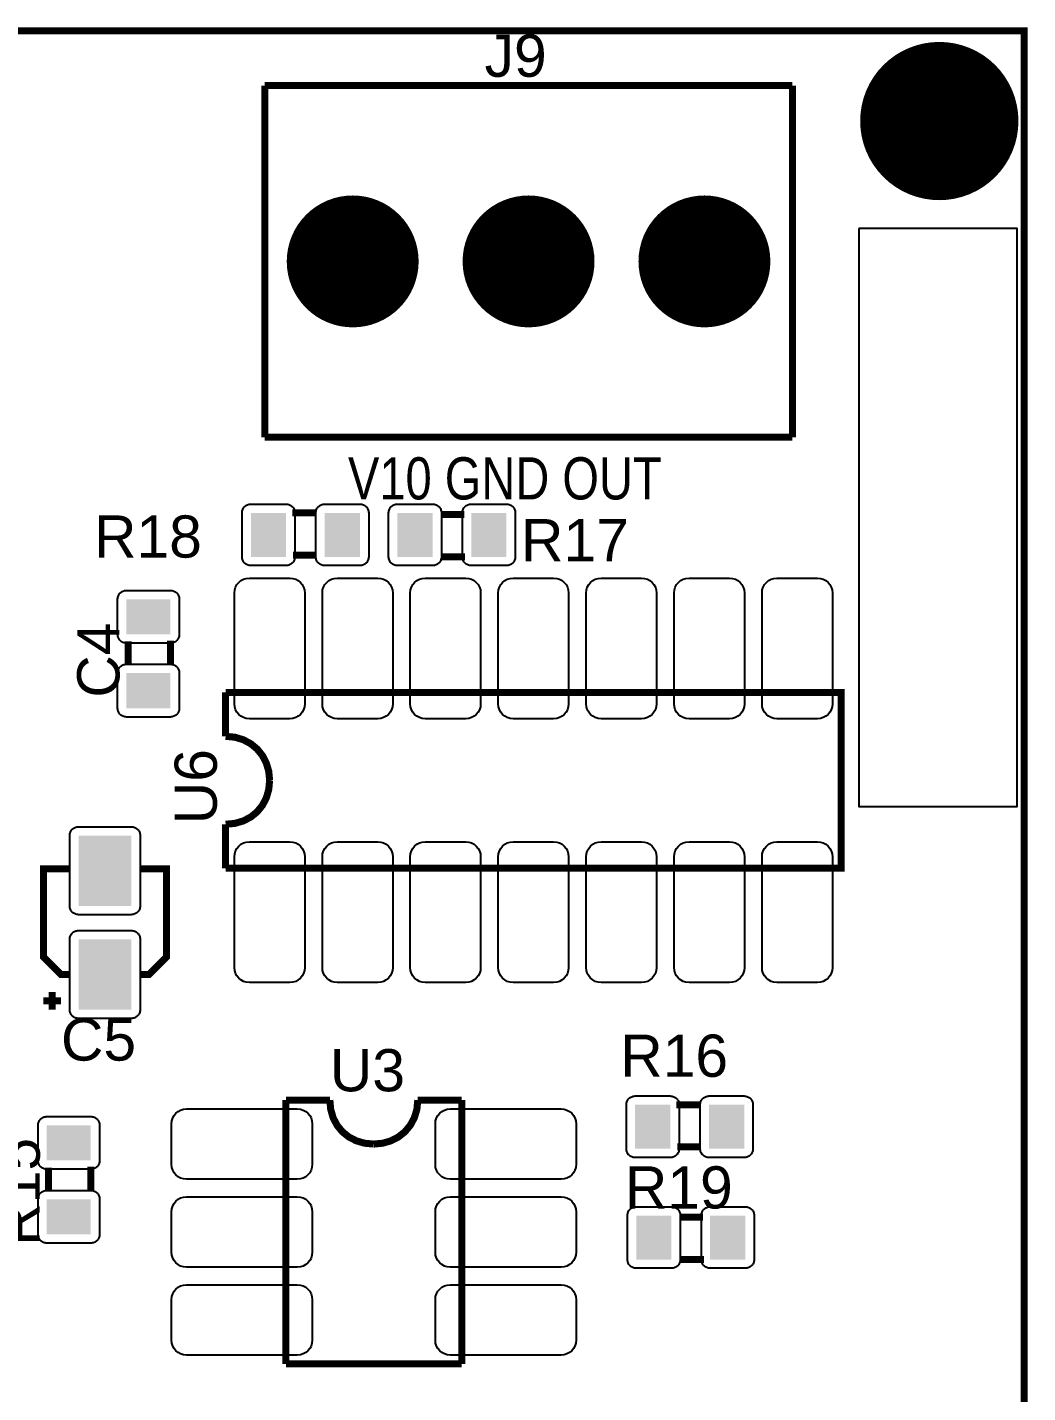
# Model space of a CAD drawing. Header units: inches. Extents: x -1.03 to 1.03, y -1.94 to 1.94.
# Drawn here: x -0.104 to 1.034, y 0.385 to 1.938 of the extents above; entities that cross this region are included whole.
import ezdxf

# ---------------------------------------------------------------- set-up
doc = ezdxf.new("R2010")
doc.units = ezdxf.units.IN
doc.layers.get('0').update_dxf_attribs({"linetype": 'CONTINUOUS'})

# ---------------------------------------------------------------- blocks, each defined once
blk = doc.blocks.new('RPAD')
blk.add_trace([(-0.5, -0.5), (-0.5, 0.5), (0.5, -0.5), (0.5, 0.5)])
blk = doc.blocks.new('EPAD')
at = {"const_width": 0.5}
blk.add_lwpolyline([(-0.25, 0, 1), (0.25, 0, 1)], format="xyb", close=True, dxfattribs=at)

msp = doc.modelspace()

# ---------------------------------------------------------------- linework, layer by layer
at = {"const_width": 0.008}
for points in [[(-1.02989, -1.934256), (1.02989, -1.934256), (1.02989, 1.934256), (-1.02989, 1.934256), (-1.02989, -1.934256)], [(-1.02989, -1.934256), (1.02989, -1.934256), (1.02989, 1.934256), (-1.02989, 1.934256), (-1.02989, -1.934256)], [(-1.02989, -1.934256), (1.02989, -1.934256), (1.02989, 1.934256), (-1.02989, 1.934256), (-1.02989, -1.934256)], [(0.166268, 1.87198), (0.166268, 1.47198)], [(0.766268, 1.87198), (0.166268, 1.87198)], [(0.166268, 1.87198), (0.166268, 1.47198)], [(0.766268, 1.87198), (0.166268, 1.87198)], [(0.166268, 1.87198), (0.166268, 1.47198)], [(0.766268, 1.87198), (0.166268, 1.87198)], [(0.766268, 1.87198), (0.766268, 1.47198)], [(0.766268, 1.87198), (0.766268, 1.47198)], [(0.766268, 1.87198), (0.766268, 1.47198)], [(0.166268, 1.47198), (0.766268, 1.47198)], [(0.166268, 1.47198), (0.766268, 1.47198)], [(0.166268, 1.47198), (0.766268, 1.47198)], [(0.225457, 1.385957), (0.197457, 1.385957)], [(0.225457, 1.385957), (0.197457, 1.385957)], [(0.225457, 1.385957), (0.197457, 1.385957)], [(0.366134, 1.383957), (0.393134, 1.383957)], [(0.366134, 1.383957), (0.393134, 1.383957)], [(0.366134, 1.383957), (0.393134, 1.383957)], [(0.225457, 1.337957), (0.198457, 1.337957)], [(0.225457, 1.337957), (0.198457, 1.337957)], [(0.225457, 1.337957), (0.198457, 1.337957)], [(0.366134, 1.335957), (0.394134, 1.335957)], [(0.366134, 1.335957), (0.394134, 1.335957)], [(0.366134, 1.335957), (0.394134, 1.335957)], [(0.010984, 1.212791), (0.010984, 1.239791)], [(0.010984, 1.212791), (0.010984, 1.239791)], [(0.010984, 1.212791), (0.010984, 1.239791)], [(0.058984, 1.212791), (0.058984, 1.240791)], [(0.058984, 1.212791), (0.058984, 1.240791)], [(0.058984, 1.212791), (0.058984, 1.240791)], [(0.12178, 1.131823), (0.12178, 1.181823)], [(0.12178, 0.981823), (0.82178, 0.981823), (0.82178, 1.181823), (0.12178, 1.181823)], [(0.12178, 1.131823), (0.12178, 1.181823)], [(0.12178, 0.981823), (0.82178, 0.981823), (0.82178, 1.181823), (0.12178, 1.181823)], [(0.12178, 1.131823), (0.12178, 1.181823)], [(0.12178, 0.981823), (0.82178, 0.981823), (0.82178, 1.181823), (0.12178, 1.181823)], [(0.17178, 1.081823), (0.17082, 1.09201), (0.168045, 1.101448), (0.163606, 1.109948), (0.157654, 1.117323), (0.150344, 1.123385), (0.141826, 1.127948), (0.132254, 1.130823), (0.12178, 1.131823)], [(0.17178, 1.081823), (0.17082, 1.09201), (0.168045, 1.101448), (0.163606, 1.109948), (0.157654, 1.117323), (0.150344, 1.123385), (0.141826, 1.127948), (0.132254, 1.130823), (0.12178, 1.131823)], [(0.17178, 1.081823), (0.17082, 1.09201), (0.168045, 1.101448), (0.163606, 1.109948), (0.157654, 1.117323), (0.150344, 1.123385), (0.141826, 1.127948), (0.132254, 1.130823), (0.12178, 1.131823)], [(0.17178, 1.081823), (0.17082, 1.071348), (0.168045, 1.061776), (0.163606, 1.053258), (0.157654, 1.045948), (0.150344, 1.039997), (0.141826, 1.035557), (0.132254, 1.032782), (0.12178, 1.031823)], [(0.17178, 1.081823), (0.17082, 1.071348), (0.168045, 1.061776), (0.163606, 1.053258), (0.157654, 1.045948), (0.150344, 1.039997), (0.141826, 1.035557), (0.132254, 1.032782), (0.12178, 1.031823)], [(0.17178, 1.081823), (0.17082, 1.071348), (0.168045, 1.061776), (0.163606, 1.053258), (0.157654, 1.045948), (0.150344, 1.039997), (0.141826, 1.035557), (0.132254, 1.032782), (0.12178, 1.031823)], [(0.12178, 0.981823), (0.12178, 1.031823)], [(0.12178, 0.981823), (0.12178, 1.031823)], [(0.12178, 0.981823), (0.12178, 1.031823)], [(-0.055469, 0.860957), (-0.065469, 0.860957), (-0.085469, 0.880957), (-0.085469, 0.980957), (-0.055469, 0.980957)], [(-0.055469, 0.860957), (-0.065469, 0.860957), (-0.085469, 0.880957), (-0.085469, 0.980957), (-0.055469, 0.980957)], [(-0.055469, 0.860957), (-0.065469, 0.860957), (-0.085469, 0.880957), (-0.085469, 0.980957), (-0.055469, 0.980957)], [(0.024531, 0.980957), (0.054531, 0.980957), (0.054531, 0.880957), (0.034531, 0.860957), (0.024531, 0.860957)], [(0.024531, 0.980957), (0.054531, 0.980957), (0.054531, 0.880957), (0.034531, 0.860957), (0.024531, 0.860957)], [(0.024531, 0.980957), (0.054531, 0.980957), (0.054531, 0.880957), (0.034531, 0.860957), (0.024531, 0.860957)], [(-0.075469, 0.840957), (-0.075469, 0.820957)], [(-0.075469, 0.840957), (-0.075469, 0.820957)], [(-0.075469, 0.840957), (-0.075469, 0.820957)], [(-0.065469, 0.830957), (-0.085469, 0.830957)], [(-0.065469, 0.830957), (-0.085469, 0.830957)], [(-0.065469, 0.830957), (-0.085469, 0.830957)], [(0.190283, 0.718043), (0.240283, 0.718043)], [(0.190283, 0.718043), (0.190283, 0.418043)], [(0.190283, 0.718043), (0.240283, 0.718043)], [(0.190283, 0.718043), (0.190283, 0.418043)], [(0.190283, 0.718043), (0.240283, 0.718043)], [(0.190283, 0.718043), (0.190283, 0.418043)], [(0.290283, 0.668043), (0.279809, 0.669002), (0.270237, 0.671778), (0.261719, 0.676217), (0.254409, 0.682169), (0.248457, 0.689479), (0.244018, 0.697996), (0.241243, 0.707569), (0.240283, 0.718043)], [(0.290283, 0.668043), (0.279809, 0.669002), (0.270237, 0.671778), (0.261719, 0.676217), (0.254409, 0.682169), (0.248457, 0.689479), (0.244018, 0.697996), (0.241243, 0.707569), (0.240283, 0.718043)], [(0.290283, 0.668043), (0.279809, 0.669002), (0.270237, 0.671778), (0.261719, 0.676217), (0.254409, 0.682169), (0.248457, 0.689479), (0.244018, 0.697996), (0.241243, 0.707569), (0.240283, 0.718043)], [(0.290283, 0.668043), (0.300471, 0.669002), (0.309909, 0.671778), (0.318409, 0.676217), (0.325783, 0.682169), (0.331846, 0.689479), (0.336409, 0.697996), (0.339283, 0.707569), (0.340283, 0.718043)], [(0.290283, 0.668043), (0.300471, 0.669002), (0.309909, 0.671778), (0.318409, 0.676217), (0.325783, 0.682169), (0.331846, 0.689479), (0.336409, 0.697996), (0.339283, 0.707569), (0.340283, 0.718043)], [(0.290283, 0.668043), (0.300471, 0.669002), (0.309909, 0.671778), (0.318409, 0.676217), (0.325783, 0.682169), (0.331846, 0.689479), (0.336409, 0.697996), (0.339283, 0.707569), (0.340283, 0.718043)], [(0.340283, 0.718043), (0.390283, 0.718043)], [(0.340283, 0.718043), (0.390283, 0.718043)], [(0.340283, 0.718043), (0.390283, 0.718043)], [(0.390283, 0.718043), (0.390283, 0.418043)], [(0.390283, 0.718043), (0.390283, 0.418043)], [(0.390283, 0.718043), (0.390283, 0.418043)], [(0.662465, 0.712728), (0.634465, 0.712728)], [(0.662465, 0.712728), (0.634465, 0.712728)], [(0.662465, 0.712728), (0.634465, 0.712728)], [(0.662465, 0.664728), (0.635465, 0.664728)], [(0.662465, 0.664728), (0.635465, 0.664728)], [(0.662465, 0.664728), (0.635465, 0.664728)], [(-0.079567, 0.614366), (-0.079567, 0.641366)], [(-0.079567, 0.614366), (-0.079567, 0.641366)], [(-0.079567, 0.614366), (-0.079567, 0.641366)], [(-0.031567, 0.614366), (-0.031567, 0.642366)], [(-0.031567, 0.614366), (-0.031567, 0.642366)], [(-0.031567, 0.614366), (-0.031567, 0.642366)], [(0.637787, 0.584744), (0.664787, 0.584744)], [(0.637787, 0.584744), (0.664787, 0.584744)], [(0.637787, 0.584744), (0.664787, 0.584744)], [(0.637787, 0.536744), (0.665787, 0.536744)], [(0.637787, 0.536744), (0.665787, 0.536744)], [(0.637787, 0.536744), (0.665787, 0.536744)], [(0.190283, 0.418043), (0.390283, 0.418043)], [(0.190283, 0.418043), (0.390283, 0.418043)], [(0.190283, 0.418043), (0.390283, 0.418043)]]:
    msp.add_lwpolyline(points, dxfattribs=at)
msp.add_lwpolyline([(0.842012, 1.709589), (0.842012, 1.052109), (1.021965, 1.052109), (1.021965, 1.709589), (0.842012, 1.709589)])
for points in [[(0.190457, 1.325957), (0.150457, 1.325957), (0.149417, 1.326007), (0.148412, 1.326156), (0.147445, 1.326398), (0.146521, 1.326728), (0.145645, 1.327143), (0.144821, 1.327638), (0.144053, 1.328207), (0.143347, 1.328847), (0.142707, 1.329554), (0.142138, 1.330321), (0.141643, 1.331145), (0.141228, 1.332021), (0.140898, 1.332945), (0.140656, 1.333912), (0.140507, 1.334917), (0.140457, 1.335957), (0.140457, 1.385957), (0.140507, 1.386996), (0.140656, 1.388001), (0.140898, 1.388968), (0.141228, 1.389892), (0.141643, 1.390769), (0.142138, 1.391593), (0.142707, 1.39236), (0.143347, 1.393066), (0.144053, 1.393706), (0.144821, 1.394276), (0.145645, 1.39477), (0.146521, 1.395185), (0.147445, 1.395516), (0.148412, 1.395758), (0.149417, 1.395906), (0.150457, 1.395957), (0.190457, 1.395957), (0.191496, 1.395906), (0.192501, 1.395758), (0.193468, 1.395516), (0.194392, 1.395185), (0.195269, 1.39477), (0.196093, 1.394276), (0.19686, 1.393706), (0.197566, 1.393066), (0.198206, 1.39236), (0.198776, 1.391593), (0.19927, 1.390769), (0.199685, 1.389892), (0.200016, 1.388968), (0.200258, 1.388001), (0.200406, 1.386996), (0.200457, 1.385957), (0.200457, 1.335957), (0.200406, 1.334917), (0.200258, 1.333912), (0.200016, 1.332945), (0.199685, 1.332021), (0.19927, 1.331145), (0.198776, 1.330321), (0.198206, 1.329554), (0.197566, 1.328847), (0.19686, 1.328207), (0.196093, 1.327638), (0.195269, 1.327143), (0.194392, 1.326728), (0.193468, 1.326398), (0.192501, 1.326156), (0.191496, 1.326007), (0.190457, 1.325957)], [(0.274457, 1.325957), (0.234457, 1.325957), (0.233417, 1.326007), (0.232412, 1.326156), (0.231445, 1.326398), (0.230521, 1.326728), (0.229645, 1.327143), (0.228821, 1.327638), (0.228053, 1.328207), (0.227347, 1.328847), (0.226707, 1.329554), (0.226138, 1.330321), (0.225643, 1.331145), (0.225228, 1.332021), (0.224898, 1.332945), (0.224656, 1.333912), (0.224507, 1.334917), (0.224457, 1.335957), (0.224457, 1.385957), (0.224507, 1.386996), (0.224656, 1.388001), (0.224898, 1.388968), (0.225228, 1.389892), (0.225643, 1.390769), (0.226138, 1.391593), (0.226707, 1.39236), (0.227347, 1.393066), (0.228053, 1.393706), (0.228821, 1.394276), (0.229645, 1.39477), (0.230521, 1.395185), (0.231445, 1.395516), (0.232412, 1.395758), (0.233417, 1.395906), (0.234457, 1.395957), (0.274457, 1.395957), (0.275496, 1.395906), (0.276501, 1.395758), (0.277468, 1.395516), (0.278392, 1.395185), (0.279269, 1.39477), (0.280093, 1.394276), (0.28086, 1.393706), (0.281566, 1.393066), (0.282206, 1.39236), (0.282776, 1.391593), (0.28327, 1.390769), (0.283685, 1.389892), (0.284016, 1.388968), (0.284258, 1.388001), (0.284406, 1.386996), (0.284457, 1.385957), (0.284457, 1.335957), (0.284406, 1.334917), (0.284258, 1.333912), (0.284016, 1.332945), (0.283685, 1.332021), (0.28327, 1.331145), (0.282776, 1.330321), (0.282206, 1.329554), (0.281566, 1.328847), (0.28086, 1.328207), (0.280093, 1.327638), (0.279269, 1.327143), (0.278392, 1.326728), (0.277468, 1.326398), (0.276501, 1.326156), (0.275496, 1.326007), (0.274457, 1.325957)], [(0.317134, 1.395957), (0.357134, 1.395957), (0.358173, 1.395906), (0.359178, 1.395758), (0.360145, 1.395516), (0.361069, 1.395185), (0.361946, 1.39477), (0.36277, 1.394276), (0.363537, 1.393706), (0.364243, 1.393066), (0.364883, 1.39236), (0.365453, 1.391593), (0.365947, 1.390769), (0.366362, 1.389892), (0.366693, 1.388968), (0.366935, 1.388001), (0.367083, 1.386996), (0.367134, 1.385957), (0.367134, 1.335957), (0.367083, 1.334917), (0.366935, 1.333912), (0.366693, 1.332945), (0.366362, 1.332021), (0.365947, 1.331145), (0.365453, 1.330321), (0.364883, 1.329554), (0.364243, 1.328847), (0.363537, 1.328207), (0.36277, 1.327638), (0.361946, 1.327143), (0.361069, 1.326728), (0.360145, 1.326398), (0.359178, 1.326156), (0.358173, 1.326007), (0.357134, 1.325957), (0.317134, 1.325957), (0.316094, 1.326007), (0.315089, 1.326156), (0.314122, 1.326398), (0.313198, 1.326728), (0.312322, 1.327143), (0.311498, 1.327638), (0.31073, 1.328207), (0.310024, 1.328847), (0.309384, 1.329554), (0.308815, 1.330321), (0.30832, 1.331145), (0.307906, 1.332021), (0.307575, 1.332945), (0.307333, 1.333912), (0.307184, 1.334917), (0.307134, 1.335957), (0.307134, 1.385957), (0.307184, 1.386996), (0.307333, 1.388001), (0.307575, 1.388968), (0.307906, 1.389892), (0.30832, 1.390769), (0.308815, 1.391593), (0.309384, 1.39236), (0.310024, 1.393066), (0.31073, 1.393706), (0.311498, 1.394276), (0.312322, 1.39477), (0.313198, 1.395185), (0.314122, 1.395516), (0.315089, 1.395758), (0.316094, 1.395906), (0.317134, 1.395957)], [(0.401134, 1.395957), (0.441134, 1.395957), (0.442173, 1.395906), (0.443178, 1.395758), (0.444145, 1.395516), (0.445069, 1.395185), (0.445946, 1.39477), (0.44677, 1.394276), (0.447537, 1.393706), (0.448243, 1.393066), (0.448883, 1.39236), (0.449453, 1.391593), (0.449947, 1.390769), (0.450362, 1.389892), (0.450693, 1.388968), (0.450935, 1.388001), (0.451083, 1.386996), (0.451134, 1.385957), (0.451134, 1.335957), (0.451083, 1.334917), (0.450935, 1.333912), (0.450693, 1.332945), (0.450362, 1.332021), (0.449947, 1.331145), (0.449453, 1.330321), (0.448883, 1.329554), (0.448243, 1.328847), (0.447537, 1.328207), (0.44677, 1.327638), (0.445946, 1.327143), (0.445069, 1.326728), (0.444145, 1.326398), (0.443178, 1.326156), (0.442173, 1.326007), (0.441134, 1.325957), (0.401134, 1.325957), (0.400094, 1.326007), (0.399089, 1.326156), (0.398122, 1.326398), (0.397198, 1.326728), (0.396322, 1.327143), (0.395498, 1.327638), (0.39473, 1.328207), (0.394024, 1.328847), (0.393384, 1.329554), (0.392815, 1.330321), (0.39232, 1.331145), (0.391906, 1.332021), (0.391575, 1.332945), (0.391333, 1.333912), (0.391184, 1.334917), (0.391134, 1.335957), (0.391134, 1.385957), (0.391184, 1.386996), (0.391333, 1.388001), (0.391575, 1.388968), (0.391906, 1.389892), (0.39232, 1.390769), (0.392815, 1.391593), (0.393384, 1.39236), (0.394024, 1.393066), (0.39473, 1.393706), (0.395498, 1.394276), (0.396322, 1.39477), (0.397198, 1.395185), (0.398122, 1.395516), (0.399089, 1.395758), (0.400094, 1.395906), (0.401134, 1.395957)], [(0.14878, 1.311823), (0.19478, 1.311823), (0.198256, 1.311485), (0.20147, 1.310511), (0.204361, 1.308965), (0.206865, 1.306909), (0.208922, 1.304404), (0.210468, 1.301513), (0.211441, 1.298299), (0.21178, 1.294823), (0.21178, 1.168823), (0.211441, 1.165347), (0.210468, 1.162133), (0.208922, 1.159242), (0.206865, 1.156737), (0.204361, 1.15468), (0.20147, 1.153134), (0.198256, 1.152161), (0.19478, 1.151823), (0.14878, 1.151823), (0.145304, 1.152161), (0.142089, 1.153134), (0.139198, 1.15468), (0.136694, 1.156737), (0.134637, 1.159242), (0.133091, 1.162133), (0.132118, 1.165347), (0.13178, 1.168823), (0.13178, 1.294823), (0.132118, 1.298299), (0.133091, 1.301513), (0.134637, 1.304404), (0.136694, 1.306909), (0.139198, 1.308965), (0.142089, 1.310511), (0.145304, 1.311485), (0.14878, 1.311823)], [(0.24878, 1.311823), (0.29478, 1.311823), (0.298256, 1.311485), (0.30147, 1.310511), (0.304361, 1.308965), (0.306865, 1.306909), (0.308922, 1.304404), (0.310468, 1.301513), (0.311441, 1.298299), (0.31178, 1.294823), (0.31178, 1.168823), (0.311441, 1.165347), (0.310468, 1.162133), (0.308922, 1.159242), (0.306865, 1.156737), (0.304361, 1.15468), (0.30147, 1.153134), (0.298256, 1.152161), (0.29478, 1.151823), (0.24878, 1.151823), (0.245304, 1.152161), (0.242089, 1.153134), (0.239198, 1.15468), (0.236694, 1.156737), (0.234637, 1.159242), (0.233091, 1.162133), (0.232118, 1.165347), (0.23178, 1.168823), (0.23178, 1.294823), (0.232118, 1.298299), (0.233091, 1.301513), (0.234637, 1.304404), (0.236694, 1.306909), (0.239198, 1.308965), (0.242089, 1.310511), (0.245304, 1.311485), (0.24878, 1.311823)], [(0.34878, 1.311823), (0.39478, 1.311823), (0.398256, 1.311485), (0.40147, 1.310511), (0.404361, 1.308965), (0.406865, 1.306909), (0.408922, 1.304404), (0.410468, 1.301513), (0.411441, 1.298299), (0.41178, 1.294823), (0.41178, 1.168823), (0.411441, 1.165347), (0.410468, 1.162133), (0.408922, 1.159242), (0.406865, 1.156737), (0.404361, 1.15468), (0.40147, 1.153134), (0.398256, 1.152161), (0.39478, 1.151823), (0.34878, 1.151823), (0.345304, 1.152161), (0.342089, 1.153134), (0.339198, 1.15468), (0.336694, 1.156737), (0.334637, 1.159242), (0.333091, 1.162133), (0.332118, 1.165347), (0.33178, 1.168823), (0.33178, 1.294823), (0.332118, 1.298299), (0.333091, 1.301513), (0.334637, 1.304404), (0.336694, 1.306909), (0.339198, 1.308965), (0.342089, 1.310511), (0.345304, 1.311485), (0.34878, 1.311823)], [(0.44878, 1.311823), (0.49478, 1.311823), (0.498256, 1.311485), (0.50147, 1.310511), (0.504361, 1.308965), (0.506865, 1.306909), (0.508922, 1.304404), (0.510468, 1.301513), (0.511441, 1.298299), (0.51178, 1.294823), (0.51178, 1.168823), (0.511441, 1.165347), (0.510468, 1.162133), (0.508922, 1.159242), (0.506865, 1.156737), (0.504361, 1.15468), (0.50147, 1.153134), (0.498256, 1.152161), (0.49478, 1.151823), (0.44878, 1.151823), (0.445304, 1.152161), (0.442089, 1.153134), (0.439198, 1.15468), (0.436694, 1.156737), (0.434637, 1.159242), (0.433091, 1.162133), (0.432118, 1.165347), (0.43178, 1.168823), (0.43178, 1.294823), (0.432118, 1.298299), (0.433091, 1.301513), (0.434637, 1.304404), (0.436694, 1.306909), (0.439198, 1.308965), (0.442089, 1.310511), (0.445304, 1.311485), (0.44878, 1.311823)], [(0.54878, 1.311823), (0.59478, 1.311823), (0.598256, 1.311485), (0.60147, 1.310511), (0.604361, 1.308965), (0.606865, 1.306909), (0.608922, 1.304404), (0.610468, 1.301513), (0.611441, 1.298299), (0.61178, 1.294823), (0.61178, 1.168823), (0.611441, 1.165347), (0.610468, 1.162133), (0.608922, 1.159242), (0.606865, 1.156737), (0.604361, 1.15468), (0.60147, 1.153134), (0.598256, 1.152161), (0.59478, 1.151823), (0.54878, 1.151823), (0.545304, 1.152161), (0.542089, 1.153134), (0.539198, 1.15468), (0.536694, 1.156737), (0.534637, 1.159242), (0.533091, 1.162133), (0.532118, 1.165347), (0.53178, 1.168823), (0.53178, 1.294823), (0.532118, 1.298299), (0.533091, 1.301513), (0.534637, 1.304404), (0.536694, 1.306909), (0.539198, 1.308965), (0.542089, 1.310511), (0.545304, 1.311485), (0.54878, 1.311823)], [(0.64878, 1.311823), (0.69478, 1.311823), (0.698256, 1.311485), (0.70147, 1.310511), (0.704361, 1.308965), (0.706865, 1.306909), (0.708922, 1.304404), (0.710468, 1.301513), (0.711441, 1.298299), (0.71178, 1.294823), (0.71178, 1.168823), (0.711441, 1.165347), (0.710468, 1.162133), (0.708922, 1.159242), (0.706865, 1.156737), (0.704361, 1.15468), (0.70147, 1.153134), (0.698256, 1.152161), (0.69478, 1.151823), (0.64878, 1.151823), (0.645304, 1.152161), (0.642089, 1.153134), (0.639198, 1.15468), (0.636694, 1.156737), (0.634637, 1.159242), (0.633091, 1.162133), (0.632118, 1.165347), (0.63178, 1.168823), (0.63178, 1.294823), (0.632118, 1.298299), (0.633091, 1.301513), (0.634637, 1.304404), (0.636694, 1.306909), (0.639198, 1.308965), (0.642089, 1.310511), (0.645304, 1.311485), (0.64878, 1.311823)], [(0.74878, 1.311823), (0.79478, 1.311823), (0.798256, 1.311485), (0.80147, 1.310511), (0.804361, 1.308965), (0.806865, 1.306909), (0.808922, 1.304404), (0.810468, 1.301513), (0.811441, 1.298299), (0.81178, 1.294823), (0.81178, 1.168823), (0.811441, 1.165347), (0.810468, 1.162133), (0.808922, 1.159242), (0.806865, 1.156737), (0.804361, 1.15468), (0.80147, 1.153134), (0.798256, 1.152161), (0.79478, 1.151823), (0.74878, 1.151823), (0.745304, 1.152161), (0.742089, 1.153134), (0.739198, 1.15468), (0.736694, 1.156737), (0.734637, 1.159242), (0.733091, 1.162133), (0.732118, 1.165347), (0.73178, 1.168823), (0.73178, 1.294823), (0.732118, 1.298299), (0.733091, 1.301513), (0.734637, 1.304404), (0.736694, 1.306909), (0.739198, 1.308965), (0.742089, 1.310511), (0.745304, 1.311485), (0.74878, 1.311823)], [(-0.001016, 1.247791), (-0.001016, 1.287791), (-0.000965, 1.288831), (-0.000817, 1.289836), (-0.000575, 1.290803), (-0.000244, 1.291727), (0.00017, 1.292603), (0.000665, 1.293427), (0.001235, 1.294195), (0.001875, 1.294901), (0.002581, 1.295541), (0.003348, 1.29611), (0.004172, 1.296605), (0.005049, 1.29702), (0.005973, 1.29735), (0.00694, 1.297593), (0.007945, 1.297741), (0.008984, 1.297791), (0.058984, 1.297791), (0.060024, 1.297741), (0.061029, 1.297593), (0.061996, 1.29735), (0.06292, 1.29702), (0.063796, 1.296605), (0.06462, 1.29611), (0.065387, 1.295541), (0.066094, 1.294901), (0.066734, 1.294195), (0.067303, 1.293427), (0.067798, 1.292603), (0.068213, 1.291727), (0.068543, 1.290803), (0.068785, 1.289836), (0.068934, 1.288831), (0.068984, 1.287791), (0.068984, 1.247791), (0.068934, 1.246752), (0.068785, 1.245747), (0.068543, 1.24478), (0.068213, 1.243856), (0.067798, 1.24298), (0.067303, 1.242156), (0.066734, 1.241388), (0.066094, 1.240682), (0.065387, 1.240042), (0.06462, 1.239472), (0.063796, 1.238978), (0.06292, 1.238563), (0.061996, 1.238232), (0.061029, 1.23799), (0.060024, 1.237842), (0.058984, 1.237791), (0.008984, 1.237791), (0.007945, 1.237842), (0.00694, 1.23799), (0.005973, 1.238232), (0.005049, 1.238563), (0.004172, 1.238978), (0.003348, 1.239472), (0.002581, 1.240042), (0.001875, 1.240682), (0.001235, 1.241388), (0.000665, 1.242156), (0.00017, 1.24298), (-0.000244, 1.243856), (-0.000575, 1.24478), (-0.000817, 1.245747), (-0.000965, 1.246752), (-0.001016, 1.247791)], [(-0.001016, 1.163791), (-0.001016, 1.203791), (-0.000965, 1.204831), (-0.000817, 1.205836), (-0.000575, 1.206803), (-0.000244, 1.207727), (0.00017, 1.208603), (0.000665, 1.209427), (0.001235, 1.210195), (0.001875, 1.210901), (0.002581, 1.211541), (0.003348, 1.21211), (0.004172, 1.212605), (0.005049, 1.21302), (0.005973, 1.21335), (0.00694, 1.213593), (0.007945, 1.213741), (0.008984, 1.213791), (0.058984, 1.213791), (0.060024, 1.213741), (0.061029, 1.213593), (0.061996, 1.21335), (0.06292, 1.21302), (0.063796, 1.212605), (0.06462, 1.21211), (0.065387, 1.211541), (0.066094, 1.210901), (0.066734, 1.210195), (0.067303, 1.209427), (0.067798, 1.208603), (0.068213, 1.207727), (0.068543, 1.206803), (0.068785, 1.205836), (0.068934, 1.204831), (0.068984, 1.203791), (0.068984, 1.163791), (0.068934, 1.162752), (0.068785, 1.161747), (0.068543, 1.16078), (0.068213, 1.159856), (0.067798, 1.15898), (0.067303, 1.158156), (0.066734, 1.157388), (0.066094, 1.156682), (0.065387, 1.156042), (0.06462, 1.155472), (0.063796, 1.154978), (0.06292, 1.154563), (0.061996, 1.154232), (0.061029, 1.15399), (0.060024, 1.153842), (0.058984, 1.153791), (0.008984, 1.153791), (0.007945, 1.153842), (0.00694, 1.15399), (0.005973, 1.154232), (0.005049, 1.154563), (0.004172, 1.154978), (0.003348, 1.155472), (0.002581, 1.156042), (0.001875, 1.156682), (0.001235, 1.157388), (0.000665, 1.158156), (0.00017, 1.15898), (-0.000244, 1.159856), (-0.000575, 1.16078), (-0.000817, 1.161747), (-0.000965, 1.162752), (-0.001016, 1.163791)], [(0.014531, 0.928957), (-0.045469, 0.928957), (-0.046509, 0.929007), (-0.047514, 0.929156), (-0.048481, 0.929398), (-0.049405, 0.929728), (-0.050281, 0.930143), (-0.051105, 0.930638), (-0.051873, 0.931207), (-0.052579, 0.931847), (-0.053219, 0.932554), (-0.053788, 0.933321), (-0.054283, 0.934145), (-0.054698, 0.935021), (-0.055028, 0.935945), (-0.05527, 0.936912), (-0.055419, 0.937917), (-0.055469, 0.938957), (-0.055469, 1.018957), (-0.055419, 1.019996), (-0.05527, 1.021001), (-0.055028, 1.021968), (-0.054698, 1.022892), (-0.054283, 1.023769), (-0.053788, 1.024593), (-0.053219, 1.02536), (-0.052579, 1.026066), (-0.051873, 1.026706), (-0.051105, 1.027276), (-0.050281, 1.02777), (-0.049405, 1.028185), (-0.048481, 1.028516), (-0.047514, 1.028758), (-0.046509, 1.028906), (-0.045469, 1.028957), (0.014531, 1.028957), (0.01557, 1.028906), (0.016575, 1.028758), (0.017542, 1.028516), (0.018466, 1.028185), (0.019343, 1.02777), (0.020167, 1.027276), (0.020934, 1.026706), (0.02164, 1.026066), (0.02228, 1.02536), (0.02285, 1.024593), (0.023344, 1.023769), (0.023759, 1.022892), (0.02409, 1.021968), (0.024332, 1.021001), (0.02448, 1.019996), (0.024531, 1.018957), (0.024531, 0.938957), (0.02448, 0.937917), (0.024332, 0.936912), (0.02409, 0.935945), (0.023759, 0.935021), (0.023344, 0.934145), (0.02285, 0.933321), (0.02228, 0.932554), (0.02164, 0.931847), (0.020934, 0.931207), (0.020167, 0.930638), (0.019343, 0.930143), (0.018466, 0.929728), (0.017542, 0.929398), (0.016575, 0.929156), (0.01557, 0.929007), (0.014531, 0.928957)], [(0.14878, 1.011823), (0.19478, 1.011823), (0.198256, 1.011485), (0.20147, 1.010511), (0.204361, 1.008965), (0.206865, 1.006909), (0.208922, 1.004404), (0.210468, 1.001513), (0.211441, 0.998299), (0.21178, 0.994823), (0.21178, 0.868823), (0.211441, 0.865347), (0.210468, 0.862133), (0.208922, 0.859242), (0.206865, 0.856737), (0.204361, 0.85468), (0.20147, 0.853134), (0.198256, 0.852161), (0.19478, 0.851823), (0.14878, 0.851823), (0.145304, 0.852161), (0.142089, 0.853134), (0.139198, 0.85468), (0.136694, 0.856737), (0.134637, 0.859242), (0.133091, 0.862133), (0.132118, 0.865347), (0.13178, 0.868823), (0.13178, 0.994823), (0.132118, 0.998299), (0.133091, 1.001513), (0.134637, 1.004404), (0.136694, 1.006909), (0.139198, 1.008965), (0.142089, 1.010511), (0.145304, 1.011485), (0.14878, 1.011823)], [(0.24878, 1.011823), (0.29478, 1.011823), (0.298256, 1.011485), (0.30147, 1.010511), (0.304361, 1.008965), (0.306865, 1.006909), (0.308922, 1.004404), (0.310468, 1.001513), (0.311441, 0.998299), (0.31178, 0.994823), (0.31178, 0.868823), (0.311441, 0.865347), (0.310468, 0.862133), (0.308922, 0.859242), (0.306865, 0.856737), (0.304361, 0.85468), (0.30147, 0.853134), (0.298256, 0.852161), (0.29478, 0.851823), (0.24878, 0.851823), (0.245304, 0.852161), (0.242089, 0.853134), (0.239198, 0.85468), (0.236694, 0.856737), (0.234637, 0.859242), (0.233091, 0.862133), (0.232118, 0.865347), (0.23178, 0.868823), (0.23178, 0.994823), (0.232118, 0.998299), (0.233091, 1.001513), (0.234637, 1.004404), (0.236694, 1.006909), (0.239198, 1.008965), (0.242089, 1.010511), (0.245304, 1.011485), (0.24878, 1.011823)], [(0.34878, 1.011823), (0.39478, 1.011823), (0.398256, 1.011485), (0.40147, 1.010511), (0.404361, 1.008965), (0.406865, 1.006909), (0.408922, 1.004404), (0.410468, 1.001513), (0.411441, 0.998299), (0.41178, 0.994823), (0.41178, 0.868823), (0.411441, 0.865347), (0.410468, 0.862133), (0.408922, 0.859242), (0.406865, 0.856737), (0.404361, 0.85468), (0.40147, 0.853134), (0.398256, 0.852161), (0.39478, 0.851823), (0.34878, 0.851823), (0.345304, 0.852161), (0.342089, 0.853134), (0.339198, 0.85468), (0.336694, 0.856737), (0.334637, 0.859242), (0.333091, 0.862133), (0.332118, 0.865347), (0.33178, 0.868823), (0.33178, 0.994823), (0.332118, 0.998299), (0.333091, 1.001513), (0.334637, 1.004404), (0.336694, 1.006909), (0.339198, 1.008965), (0.342089, 1.010511), (0.345304, 1.011485), (0.34878, 1.011823)], [(0.44878, 1.011823), (0.49478, 1.011823), (0.498256, 1.011485), (0.50147, 1.010511), (0.504361, 1.008965), (0.506865, 1.006909), (0.508922, 1.004404), (0.510468, 1.001513), (0.511441, 0.998299), (0.51178, 0.994823), (0.51178, 0.868823), (0.511441, 0.865347), (0.510468, 0.862133), (0.508922, 0.859242), (0.506865, 0.856737), (0.504361, 0.85468), (0.50147, 0.853134), (0.498256, 0.852161), (0.49478, 0.851823), (0.44878, 0.851823), (0.445304, 0.852161), (0.442089, 0.853134), (0.439198, 0.85468), (0.436694, 0.856737), (0.434637, 0.859242), (0.433091, 0.862133), (0.432118, 0.865347), (0.43178, 0.868823), (0.43178, 0.994823), (0.432118, 0.998299), (0.433091, 1.001513), (0.434637, 1.004404), (0.436694, 1.006909), (0.439198, 1.008965), (0.442089, 1.010511), (0.445304, 1.011485), (0.44878, 1.011823)], [(0.54878, 1.011823), (0.59478, 1.011823), (0.598256, 1.011485), (0.60147, 1.010511), (0.604361, 1.008965), (0.606865, 1.006909), (0.608922, 1.004404), (0.610468, 1.001513), (0.611441, 0.998299), (0.61178, 0.994823), (0.61178, 0.868823), (0.611441, 0.865347), (0.610468, 0.862133), (0.608922, 0.859242), (0.606865, 0.856737), (0.604361, 0.85468), (0.60147, 0.853134), (0.598256, 0.852161), (0.59478, 0.851823), (0.54878, 0.851823), (0.545304, 0.852161), (0.542089, 0.853134), (0.539198, 0.85468), (0.536694, 0.856737), (0.534637, 0.859242), (0.533091, 0.862133), (0.532118, 0.865347), (0.53178, 0.868823), (0.53178, 0.994823), (0.532118, 0.998299), (0.533091, 1.001513), (0.534637, 1.004404), (0.536694, 1.006909), (0.539198, 1.008965), (0.542089, 1.010511), (0.545304, 1.011485), (0.54878, 1.011823)], [(0.64878, 1.011823), (0.69478, 1.011823), (0.698256, 1.011485), (0.70147, 1.010511), (0.704361, 1.008965), (0.706865, 1.006909), (0.708922, 1.004404), (0.710468, 1.001513), (0.711441, 0.998299), (0.71178, 0.994823), (0.71178, 0.868823), (0.711441, 0.865347), (0.710468, 0.862133), (0.708922, 0.859242), (0.706865, 0.856737), (0.704361, 0.85468), (0.70147, 0.853134), (0.698256, 0.852161), (0.69478, 0.851823), (0.64878, 0.851823), (0.645304, 0.852161), (0.642089, 0.853134), (0.639198, 0.85468), (0.636694, 0.856737), (0.634637, 0.859242), (0.633091, 0.862133), (0.632118, 0.865347), (0.63178, 0.868823), (0.63178, 0.994823), (0.632118, 0.998299), (0.633091, 1.001513), (0.634637, 1.004404), (0.636694, 1.006909), (0.639198, 1.008965), (0.642089, 1.010511), (0.645304, 1.011485), (0.64878, 1.011823)], [(0.74878, 1.011823), (0.79478, 1.011823), (0.798256, 1.011485), (0.80147, 1.010511), (0.804361, 1.008965), (0.806865, 1.006909), (0.808922, 1.004404), (0.810468, 1.001513), (0.811441, 0.998299), (0.81178, 0.994823), (0.81178, 0.868823), (0.811441, 0.865347), (0.810468, 0.862133), (0.808922, 0.859242), (0.806865, 0.856737), (0.804361, 0.85468), (0.80147, 0.853134), (0.798256, 0.852161), (0.79478, 0.851823), (0.74878, 0.851823), (0.745304, 0.852161), (0.742089, 0.853134), (0.739198, 0.85468), (0.736694, 0.856737), (0.734637, 0.859242), (0.733091, 0.862133), (0.732118, 0.865347), (0.73178, 0.868823), (0.73178, 0.994823), (0.732118, 0.998299), (0.733091, 1.001513), (0.734637, 1.004404), (0.736694, 1.006909), (0.739198, 1.008965), (0.742089, 1.010511), (0.745304, 1.011485), (0.74878, 1.011823)], [(0.014531, 0.810957), (-0.045469, 0.810957), (-0.046509, 0.811007), (-0.047514, 0.811156), (-0.048481, 0.811398), (-0.049405, 0.811728), (-0.050281, 0.812143), (-0.051105, 0.812638), (-0.051873, 0.813207), (-0.052579, 0.813847), (-0.053219, 0.814554), (-0.053788, 0.815321), (-0.054283, 0.816145), (-0.054698, 0.817021), (-0.055028, 0.817945), (-0.05527, 0.818912), (-0.055419, 0.819917), (-0.055469, 0.820957), (-0.055469, 0.900957), (-0.055419, 0.901996), (-0.05527, 0.903001), (-0.055028, 0.903968), (-0.054698, 0.904892), (-0.054283, 0.905769), (-0.053788, 0.906593), (-0.053219, 0.90736), (-0.052579, 0.908066), (-0.051873, 0.908706), (-0.051105, 0.909276), (-0.050281, 0.90977), (-0.049405, 0.910185), (-0.048481, 0.910516), (-0.047514, 0.910758), (-0.046509, 0.910906), (-0.045469, 0.910957), (0.014531, 0.910957), (0.01557, 0.910906), (0.016575, 0.910758), (0.017542, 0.910516), (0.018466, 0.910185), (0.019343, 0.90977), (0.020167, 0.909276), (0.020934, 0.908706), (0.02164, 0.908066), (0.02228, 0.90736), (0.02285, 0.906593), (0.023344, 0.905769), (0.023759, 0.904892), (0.02409, 0.903968), (0.024332, 0.903001), (0.02448, 0.901996), (0.024531, 0.900957), (0.024531, 0.820957), (0.02448, 0.819917), (0.024332, 0.818912), (0.02409, 0.817945), (0.023759, 0.817021), (0.023344, 0.816145), (0.02285, 0.815321), (0.02228, 0.814554), (0.02164, 0.813847), (0.020934, 0.813207), (0.020167, 0.812638), (0.019343, 0.812143), (0.018466, 0.811728), (0.017542, 0.811398), (0.016575, 0.811156), (0.01557, 0.811007), (0.014531, 0.810957)], [(0.627465, 0.652728), (0.587465, 0.652728), (0.586425, 0.652779), (0.58542, 0.652927), (0.584453, 0.653169), (0.583529, 0.6535), (0.582653, 0.653915), (0.581829, 0.654409), (0.581061, 0.654979), (0.580355, 0.655619), (0.579715, 0.656325), (0.579146, 0.657093), (0.578651, 0.657917), (0.578236, 0.658793), (0.577906, 0.659717), (0.577663, 0.660684), (0.577515, 0.661689), (0.577465, 0.662728), (0.577465, 0.712728), (0.577515, 0.713768), (0.577663, 0.714773), (0.577906, 0.71574), (0.578236, 0.716664), (0.578651, 0.71754), (0.579146, 0.718364), (0.579715, 0.719131), (0.580355, 0.719838), (0.581061, 0.720478), (0.581829, 0.721047), (0.582653, 0.721542), (0.583529, 0.721957), (0.584453, 0.722287), (0.58542, 0.72253), (0.586425, 0.722678), (0.587465, 0.722728), (0.627465, 0.722728), (0.628504, 0.722678), (0.629509, 0.72253), (0.630476, 0.722287), (0.6314, 0.721957), (0.632276, 0.721542), (0.6331, 0.721047), (0.633868, 0.720478), (0.634574, 0.719838), (0.635214, 0.719131), (0.635783, 0.718364), (0.636278, 0.71754), (0.636693, 0.716664), (0.637024, 0.71574), (0.637266, 0.714773), (0.637414, 0.713768), (0.637465, 0.712728), (0.637465, 0.662728), (0.637414, 0.661689), (0.637266, 0.660684), (0.637024, 0.659717), (0.636693, 0.658793), (0.636278, 0.657917), (0.635783, 0.657093), (0.635214, 0.656325), (0.634574, 0.655619), (0.633868, 0.654979), (0.6331, 0.654409), (0.632276, 0.653915), (0.6314, 0.6535), (0.630476, 0.653169), (0.629509, 0.652927), (0.628504, 0.652779), (0.627465, 0.652728)], [(0.711465, 0.652728), (0.671465, 0.652728), (0.670425, 0.652779), (0.66942, 0.652927), (0.668453, 0.653169), (0.667529, 0.6535), (0.666653, 0.653915), (0.665829, 0.654409), (0.665061, 0.654979), (0.664355, 0.655619), (0.663715, 0.656325), (0.663146, 0.657093), (0.662651, 0.657917), (0.662236, 0.658793), (0.661906, 0.659717), (0.661663, 0.660684), (0.661515, 0.661689), (0.661465, 0.662728), (0.661465, 0.712728), (0.661515, 0.713768), (0.661663, 0.714773), (0.661906, 0.71574), (0.662236, 0.716664), (0.662651, 0.71754), (0.663146, 0.718364), (0.663715, 0.719131), (0.664355, 0.719838), (0.665061, 0.720478), (0.665829, 0.721047), (0.666653, 0.721542), (0.667529, 0.721957), (0.668453, 0.722287), (0.66942, 0.72253), (0.670425, 0.722678), (0.671465, 0.722728), (0.711465, 0.722728), (0.712504, 0.722678), (0.713509, 0.72253), (0.714476, 0.722287), (0.7154, 0.721957), (0.716276, 0.721542), (0.7171, 0.721047), (0.717868, 0.720478), (0.718574, 0.719838), (0.719214, 0.719131), (0.719783, 0.718364), (0.720278, 0.71754), (0.720693, 0.716664), (0.721024, 0.71574), (0.721266, 0.714773), (0.721414, 0.713768), (0.721465, 0.712728), (0.721465, 0.662728), (0.721414, 0.661689), (0.721266, 0.660684), (0.721024, 0.659717), (0.720693, 0.658793), (0.720278, 0.657917), (0.719783, 0.657093), (0.719214, 0.656325), (0.718574, 0.655619), (0.717868, 0.654979), (0.7171, 0.654409), (0.716276, 0.653915), (0.7154, 0.6535), (0.714476, 0.653169), (0.713509, 0.652927), (0.712504, 0.652779), (0.711465, 0.652728)], [(-0.091567, 0.649366), (-0.091567, 0.689366), (-0.091517, 0.690406), (-0.091368, 0.691411), (-0.091126, 0.692378), (-0.090795, 0.693302), (-0.090381, 0.694178), (-0.089886, 0.695002), (-0.089317, 0.69577), (-0.088676, 0.696476), (-0.08797, 0.697116), (-0.087203, 0.697685), (-0.086379, 0.69818), (-0.085502, 0.698594), (-0.084578, 0.698925), (-0.083611, 0.699167), (-0.082606, 0.699316), (-0.081567, 0.699366), (-0.031567, 0.699366), (-0.030528, 0.699316), (-0.029522, 0.699167), (-0.028556, 0.698925), (-0.027631, 0.698594), (-0.026755, 0.69818), (-0.025931, 0.697685), (-0.025164, 0.697116), (-0.024457, 0.696476), (-0.023817, 0.69577), (-0.023248, 0.695002), (-0.022753, 0.694178), (-0.022339, 0.693302), (-0.022008, 0.692378), (-0.021766, 0.691411), (-0.021617, 0.690406), (-0.021567, 0.689366), (-0.021567, 0.649366), (-0.021617, 0.648327), (-0.021766, 0.647322), (-0.022008, 0.646355), (-0.022339, 0.645431), (-0.022753, 0.644554), (-0.023248, 0.64373), (-0.023817, 0.642963), (-0.024457, 0.642257), (-0.025164, 0.641617), (-0.025931, 0.641047), (-0.026755, 0.640553), (-0.027631, 0.640138), (-0.028556, 0.639807), (-0.029522, 0.639565), (-0.030528, 0.639417), (-0.031567, 0.639366), (-0.081567, 0.639366), (-0.082606, 0.639417), (-0.083611, 0.639565), (-0.084578, 0.639807), (-0.085502, 0.640138), (-0.086379, 0.640553), (-0.087203, 0.641047), (-0.08797, 0.641617), (-0.088676, 0.642257), (-0.089317, 0.642963), (-0.089886, 0.64373), (-0.090381, 0.644554), (-0.090795, 0.645431), (-0.091126, 0.646355), (-0.091368, 0.647322), (-0.091517, 0.648327), (-0.091567, 0.649366)], [(0.220283, 0.691043), (0.220283, 0.645043), (0.219945, 0.641567), (0.218972, 0.638353), (0.217426, 0.635462), (0.215369, 0.632957), (0.212865, 0.630901), (0.209974, 0.629355), (0.206759, 0.628381), (0.203283, 0.628043), (0.077283, 0.628043), (0.073807, 0.628381), (0.070593, 0.629355), (0.067702, 0.630901), (0.065198, 0.632957), (0.063141, 0.635462), (0.061595, 0.638353), (0.060622, 0.641567), (0.060283, 0.645043), (0.060283, 0.691043), (0.060622, 0.694519), (0.061595, 0.697733), (0.063141, 0.700624), (0.065198, 0.703129), (0.067702, 0.705186), (0.070593, 0.706732), (0.073807, 0.707705), (0.077283, 0.708043), (0.203283, 0.708043), (0.206759, 0.707705), (0.209974, 0.706732), (0.212865, 0.705186), (0.215369, 0.703129), (0.217426, 0.700624), (0.218972, 0.697733), (0.219945, 0.694519), (0.220283, 0.691043)], [(0.520283, 0.691043), (0.520283, 0.645043), (0.519945, 0.641567), (0.518972, 0.638353), (0.517426, 0.635462), (0.515369, 0.632957), (0.512865, 0.630901), (0.509974, 0.629355), (0.506759, 0.628381), (0.503283, 0.628043), (0.377283, 0.628043), (0.373807, 0.628381), (0.370593, 0.629355), (0.367702, 0.630901), (0.365198, 0.632957), (0.363141, 0.635462), (0.361595, 0.638353), (0.360622, 0.641567), (0.360283, 0.645043), (0.360283, 0.691043), (0.360622, 0.694519), (0.361595, 0.697733), (0.363141, 0.700624), (0.365198, 0.703129), (0.367702, 0.705186), (0.370593, 0.706732), (0.373807, 0.707705), (0.377283, 0.708043), (0.503283, 0.708043), (0.506759, 0.707705), (0.509974, 0.706732), (0.512865, 0.705186), (0.515369, 0.703129), (0.517426, 0.700624), (0.518972, 0.697733), (0.519945, 0.694519), (0.520283, 0.691043)], [(-0.091567, 0.565366), (-0.091567, 0.605366), (-0.091517, 0.606406), (-0.091368, 0.607411), (-0.091126, 0.608378), (-0.090795, 0.609302), (-0.090381, 0.610178), (-0.089886, 0.611002), (-0.089317, 0.61177), (-0.088676, 0.612476), (-0.08797, 0.613116), (-0.087203, 0.613685), (-0.086379, 0.61418), (-0.085502, 0.614594), (-0.084578, 0.614925), (-0.083611, 0.615167), (-0.082606, 0.615316), (-0.081567, 0.615366), (-0.031567, 0.615366), (-0.030528, 0.615316), (-0.029522, 0.615167), (-0.028556, 0.614925), (-0.027631, 0.614594), (-0.026755, 0.61418), (-0.025931, 0.613685), (-0.025164, 0.613116), (-0.024457, 0.612476), (-0.023817, 0.61177), (-0.023248, 0.611002), (-0.022753, 0.610178), (-0.022339, 0.609302), (-0.022008, 0.608378), (-0.021766, 0.607411), (-0.021617, 0.606406), (-0.021567, 0.605366), (-0.021567, 0.565366), (-0.021617, 0.564327), (-0.021766, 0.563322), (-0.022008, 0.562355), (-0.022339, 0.561431), (-0.022753, 0.560554), (-0.023248, 0.55973), (-0.023817, 0.558963), (-0.024457, 0.558257), (-0.025164, 0.557617), (-0.025931, 0.557047), (-0.026755, 0.556553), (-0.027631, 0.556138), (-0.028556, 0.555807), (-0.029522, 0.555565), (-0.030528, 0.555417), (-0.031567, 0.555366), (-0.081567, 0.555366), (-0.082606, 0.555417), (-0.083611, 0.555565), (-0.084578, 0.555807), (-0.085502, 0.556138), (-0.086379, 0.556553), (-0.087203, 0.557047), (-0.08797, 0.557617), (-0.088676, 0.558257), (-0.089317, 0.558963), (-0.089886, 0.55973), (-0.090381, 0.560554), (-0.090795, 0.561431), (-0.091126, 0.562355), (-0.091368, 0.563322), (-0.091517, 0.564327), (-0.091567, 0.565366)], [(0.220283, 0.591043), (0.220283, 0.545043), (0.219945, 0.541567), (0.218972, 0.538353), (0.217426, 0.535462), (0.215369, 0.532957), (0.212865, 0.530901), (0.209974, 0.529355), (0.206759, 0.528381), (0.203283, 0.528043), (0.077283, 0.528043), (0.073807, 0.528381), (0.070593, 0.529355), (0.067702, 0.530901), (0.065198, 0.532957), (0.063141, 0.535462), (0.061595, 0.538353), (0.060622, 0.541567), (0.060283, 0.545043), (0.060283, 0.591043), (0.060622, 0.594519), (0.061595, 0.597733), (0.063141, 0.600624), (0.065198, 0.603129), (0.067702, 0.605186), (0.070593, 0.606732), (0.073807, 0.607705), (0.077283, 0.608043), (0.203283, 0.608043), (0.206759, 0.607705), (0.209974, 0.606732), (0.212865, 0.605186), (0.215369, 0.603129), (0.217426, 0.600624), (0.218972, 0.597733), (0.219945, 0.594519), (0.220283, 0.591043)], [(0.520283, 0.591043), (0.520283, 0.545043), (0.519945, 0.541567), (0.518972, 0.538353), (0.517426, 0.535462), (0.515369, 0.532957), (0.512865, 0.530901), (0.509974, 0.529355), (0.506759, 0.528381), (0.503283, 0.528043), (0.377283, 0.528043), (0.373807, 0.528381), (0.370593, 0.529355), (0.367702, 0.530901), (0.365198, 0.532957), (0.363141, 0.535462), (0.361595, 0.538353), (0.360622, 0.541567), (0.360283, 0.545043), (0.360283, 0.591043), (0.360622, 0.594519), (0.361595, 0.597733), (0.363141, 0.600624), (0.365198, 0.603129), (0.367702, 0.605186), (0.370593, 0.606732), (0.373807, 0.607705), (0.377283, 0.608043), (0.503283, 0.608043), (0.506759, 0.607705), (0.509974, 0.606732), (0.512865, 0.605186), (0.515369, 0.603129), (0.517426, 0.600624), (0.518972, 0.597733), (0.519945, 0.594519), (0.520283, 0.591043)], [(0.588787, 0.596744), (0.628787, 0.596744), (0.629827, 0.596694), (0.630832, 0.596545), (0.631799, 0.596303), (0.632723, 0.595972), (0.633599, 0.595558), (0.634423, 0.595063), (0.635191, 0.594494), (0.635897, 0.593854), (0.636537, 0.593147), (0.637106, 0.59238), (0.637601, 0.591556), (0.638016, 0.59068), (0.638346, 0.589756), (0.638589, 0.588789), (0.638737, 0.587783), (0.638787, 0.586744), (0.638787, 0.536744), (0.638737, 0.535705), (0.638589, 0.5347), (0.638346, 0.533733), (0.638016, 0.532809), (0.637601, 0.531932), (0.637106, 0.531108), (0.636537, 0.530341), (0.635897, 0.529635), (0.635191, 0.528994), (0.634423, 0.528425), (0.633599, 0.52793), (0.632723, 0.527516), (0.631799, 0.527185), (0.630832, 0.526943), (0.629827, 0.526794), (0.628787, 0.526744), (0.588787, 0.526744), (0.587748, 0.526794), (0.586743, 0.526943), (0.585776, 0.527185), (0.584852, 0.527516), (0.583976, 0.52793), (0.583152, 0.528425), (0.582384, 0.528994), (0.581678, 0.529635), (0.581038, 0.530341), (0.580469, 0.531108), (0.579974, 0.531932), (0.579559, 0.532809), (0.579228, 0.533733), (0.578986, 0.5347), (0.578838, 0.535705), (0.578787, 0.536744), (0.578787, 0.586744), (0.578838, 0.587783), (0.578986, 0.588789), (0.579228, 0.589756), (0.579559, 0.59068), (0.579974, 0.591556), (0.580469, 0.59238), (0.581038, 0.593147), (0.581678, 0.593854), (0.582384, 0.594494), (0.583152, 0.595063), (0.583976, 0.595558), (0.584852, 0.595972), (0.585776, 0.596303), (0.586743, 0.596545), (0.587748, 0.596694), (0.588787, 0.596744)], [(0.672787, 0.596744), (0.712787, 0.596744), (0.713827, 0.596694), (0.714832, 0.596545), (0.715799, 0.596303), (0.716723, 0.595972), (0.717599, 0.595558), (0.718423, 0.595063), (0.719191, 0.594494), (0.719897, 0.593854), (0.720537, 0.593147), (0.721106, 0.59238), (0.721601, 0.591556), (0.722016, 0.59068), (0.722346, 0.589756), (0.722589, 0.588789), (0.722737, 0.587783), (0.722787, 0.586744), (0.722787, 0.536744), (0.722737, 0.535705), (0.722589, 0.5347), (0.722346, 0.533733), (0.722016, 0.532809), (0.721601, 0.531932), (0.721106, 0.531108), (0.720537, 0.530341), (0.719897, 0.529635), (0.719191, 0.528994), (0.718423, 0.528425), (0.717599, 0.52793), (0.716723, 0.527516), (0.715799, 0.527185), (0.714832, 0.526943), (0.713827, 0.526794), (0.712787, 0.526744), (0.672787, 0.526744), (0.671748, 0.526794), (0.670743, 0.526943), (0.669776, 0.527185), (0.668852, 0.527516), (0.667976, 0.52793), (0.667152, 0.528425), (0.666384, 0.528994), (0.665678, 0.529635), (0.665038, 0.530341), (0.664469, 0.531108), (0.663974, 0.531932), (0.663559, 0.532809), (0.663228, 0.533733), (0.662986, 0.5347), (0.662838, 0.535705), (0.662787, 0.536744), (0.662787, 0.586744), (0.662838, 0.587783), (0.662986, 0.588789), (0.663228, 0.589756), (0.663559, 0.59068), (0.663974, 0.591556), (0.664469, 0.59238), (0.665038, 0.593147), (0.665678, 0.593854), (0.666384, 0.594494), (0.667152, 0.595063), (0.667976, 0.595558), (0.668852, 0.595972), (0.669776, 0.596303), (0.670743, 0.596545), (0.671748, 0.596694), (0.672787, 0.596744)], [(0.220283, 0.491043), (0.220283, 0.445043), (0.219945, 0.441567), (0.218972, 0.438353), (0.217426, 0.435462), (0.215369, 0.432957), (0.212865, 0.430901), (0.209974, 0.429355), (0.206759, 0.428381), (0.203283, 0.428043), (0.077283, 0.428043), (0.073807, 0.428381), (0.070593, 0.429355), (0.067702, 0.430901), (0.065198, 0.432957), (0.063141, 0.435462), (0.061595, 0.438353), (0.060622, 0.441567), (0.060283, 0.445043), (0.060283, 0.491043), (0.060622, 0.494519), (0.061595, 0.497733), (0.063141, 0.500624), (0.065198, 0.503129), (0.067702, 0.505186), (0.070593, 0.506732), (0.073807, 0.507705), (0.077283, 0.508043), (0.203283, 0.508043), (0.206759, 0.507705), (0.209974, 0.506732), (0.212865, 0.505186), (0.215369, 0.503129), (0.217426, 0.500624), (0.218972, 0.497733), (0.219945, 0.494519), (0.220283, 0.491043)], [(0.520283, 0.491043), (0.520283, 0.445043), (0.519945, 0.441567), (0.518972, 0.438353), (0.517426, 0.435462), (0.515369, 0.432957), (0.512865, 0.430901), (0.509974, 0.429355), (0.506759, 0.428381), (0.503283, 0.428043), (0.377283, 0.428043), (0.373807, 0.428381), (0.370593, 0.429355), (0.367702, 0.430901), (0.365198, 0.432957), (0.363141, 0.435462), (0.361595, 0.438353), (0.360622, 0.441567), (0.360283, 0.445043), (0.360283, 0.491043), (0.360622, 0.494519), (0.361595, 0.497733), (0.363141, 0.500624), (0.365198, 0.503129), (0.367702, 0.505186), (0.370593, 0.506732), (0.373807, 0.507705), (0.377283, 0.508043), (0.503283, 0.508043), (0.506759, 0.507705), (0.509974, 0.506732), (0.512865, 0.505186), (0.515369, 0.503129), (0.517426, 0.500624), (0.518972, 0.497733), (0.519945, 0.494519), (0.520283, 0.491043)]]:
    msp.add_lwpolyline(points, close=True)

# ---------------------------------------------------------------- block references
for name, p, xscale, yscale in [('EPAD', (0.933383, 1.831636), 0.18, 0.18), ('EPAD', (0.266268, 1.67198), 0.15, 0.15), ('EPAD', (0.466268, 1.67198), 0.15, 0.15), ('EPAD', (0.666268, 1.67198), 0.15, 0.15), ('RPAD', (0.337134, 1.360957), 0.04, 0.05), ('RPAD', (0.421134, 1.360957), 0.04, 0.05), ('RPAD', (0.608787, 0.561744), 0.04, 0.05), ('RPAD', (0.692787, 0.561744), 0.04, 0.05)]:
    msp.add_blockref(name, p, dxfattribs=dict(xscale=xscale, yscale=yscale))
for p, xscale, yscale, rotation in [((0.170457, 1.360957), 0.04, 0.05, 180), ((0.254457, 1.360957), 0.04, 0.05, 180), ((0.033984, 1.267791), 0.04, 0.05, 90), ((0.033984, 1.183791), 0.04, 0.05, 90), ((-0.015469, 0.978957), 0.06, 0.08, 180), ((-0.015469, 0.860957), 0.06, 0.08, 180), ((0.607465, 0.687728), 0.04, 0.05, 180), ((0.691465, 0.687728), 0.04, 0.05, 180), ((-0.056567, 0.669366), 0.04, 0.05, 90), ((-0.056567, 0.585366), 0.04, 0.05, 90)]:
    msp.add_blockref('RPAD', p, dxfattribs=dict(xscale=xscale, yscale=yscale, rotation=rotation))

# ---------------------------------------------------------------- texts
for s, width, p in [('J9', 1.041667, (0.416268, 1.88198)), ('J9', 1.041667, (0.416268, 1.88198)), ('J9', 1.041667, (0.416268, 1.88198)), ('V10 GND OUT', 0.833333, (0.260937, 1.401217)), ('V10 GND OUT', 0.833333, (0.260937, 1.401217)), ('V10 GND OUT', 0.833333, (0.260937, 1.401217)), ('R18', 1.041667, (-0.027898, 1.335075)), ('R18', 1.041667, (-0.027898, 1.335075)), ('R18', 1.041667, (-0.027898, 1.335075)), ('R17', 1.041667, (0.457677, 1.330965)), ('R17', 1.041667, (0.457677, 1.330965)), ('R17', 1.041667, (0.457677, 1.330965)), ('C5', 1.041667, (-0.065469, 0.762957)), ('C5', 1.041667, (-0.065469, 0.762957)), ('C5', 1.041667, (-0.065469, 0.762957)), ('R16', 1.041667, (0.570528, 0.744524)), ('R16', 1.041667, (0.570528, 0.744524)), ('R16', 1.041667, (0.570528, 0.744524)), ('U3', 1.041667, (0.240283, 0.728043)), ('U3', 1.041667, (0.240283, 0.728043)), ('U3', 1.041667, (0.240283, 0.728043)), ('R19', 1.041667, (0.575787, 0.594744)), ('R19', 1.041667, (0.575787, 0.594744)), ('R19', 1.041667, (0.575787, 0.594744))]:
    msp.add_text(s, height=0.048, dxfattribs=dict(width=width)).set_placement(p)
at = {"width": 1.041667}
for s, p in [('C4', (0.000984, 1.175791)), ('C4', (0.000984, 1.175791)), ('C4', (0.000984, 1.175791)), ('U6', (0.11178, 1.031823)), ('U6', (0.11178, 1.031823)), ('U6', (0.11178, 1.031823)), ('R15', (-0.089567, 0.552366)), ('R15', (-0.089567, 0.552366)), ('R15', (-0.089567, 0.552366))]:
    msp.add_text(s, height=0.048, rotation=90, dxfattribs=at).set_placement(p)

doc.saveas('drawing.dxf')
